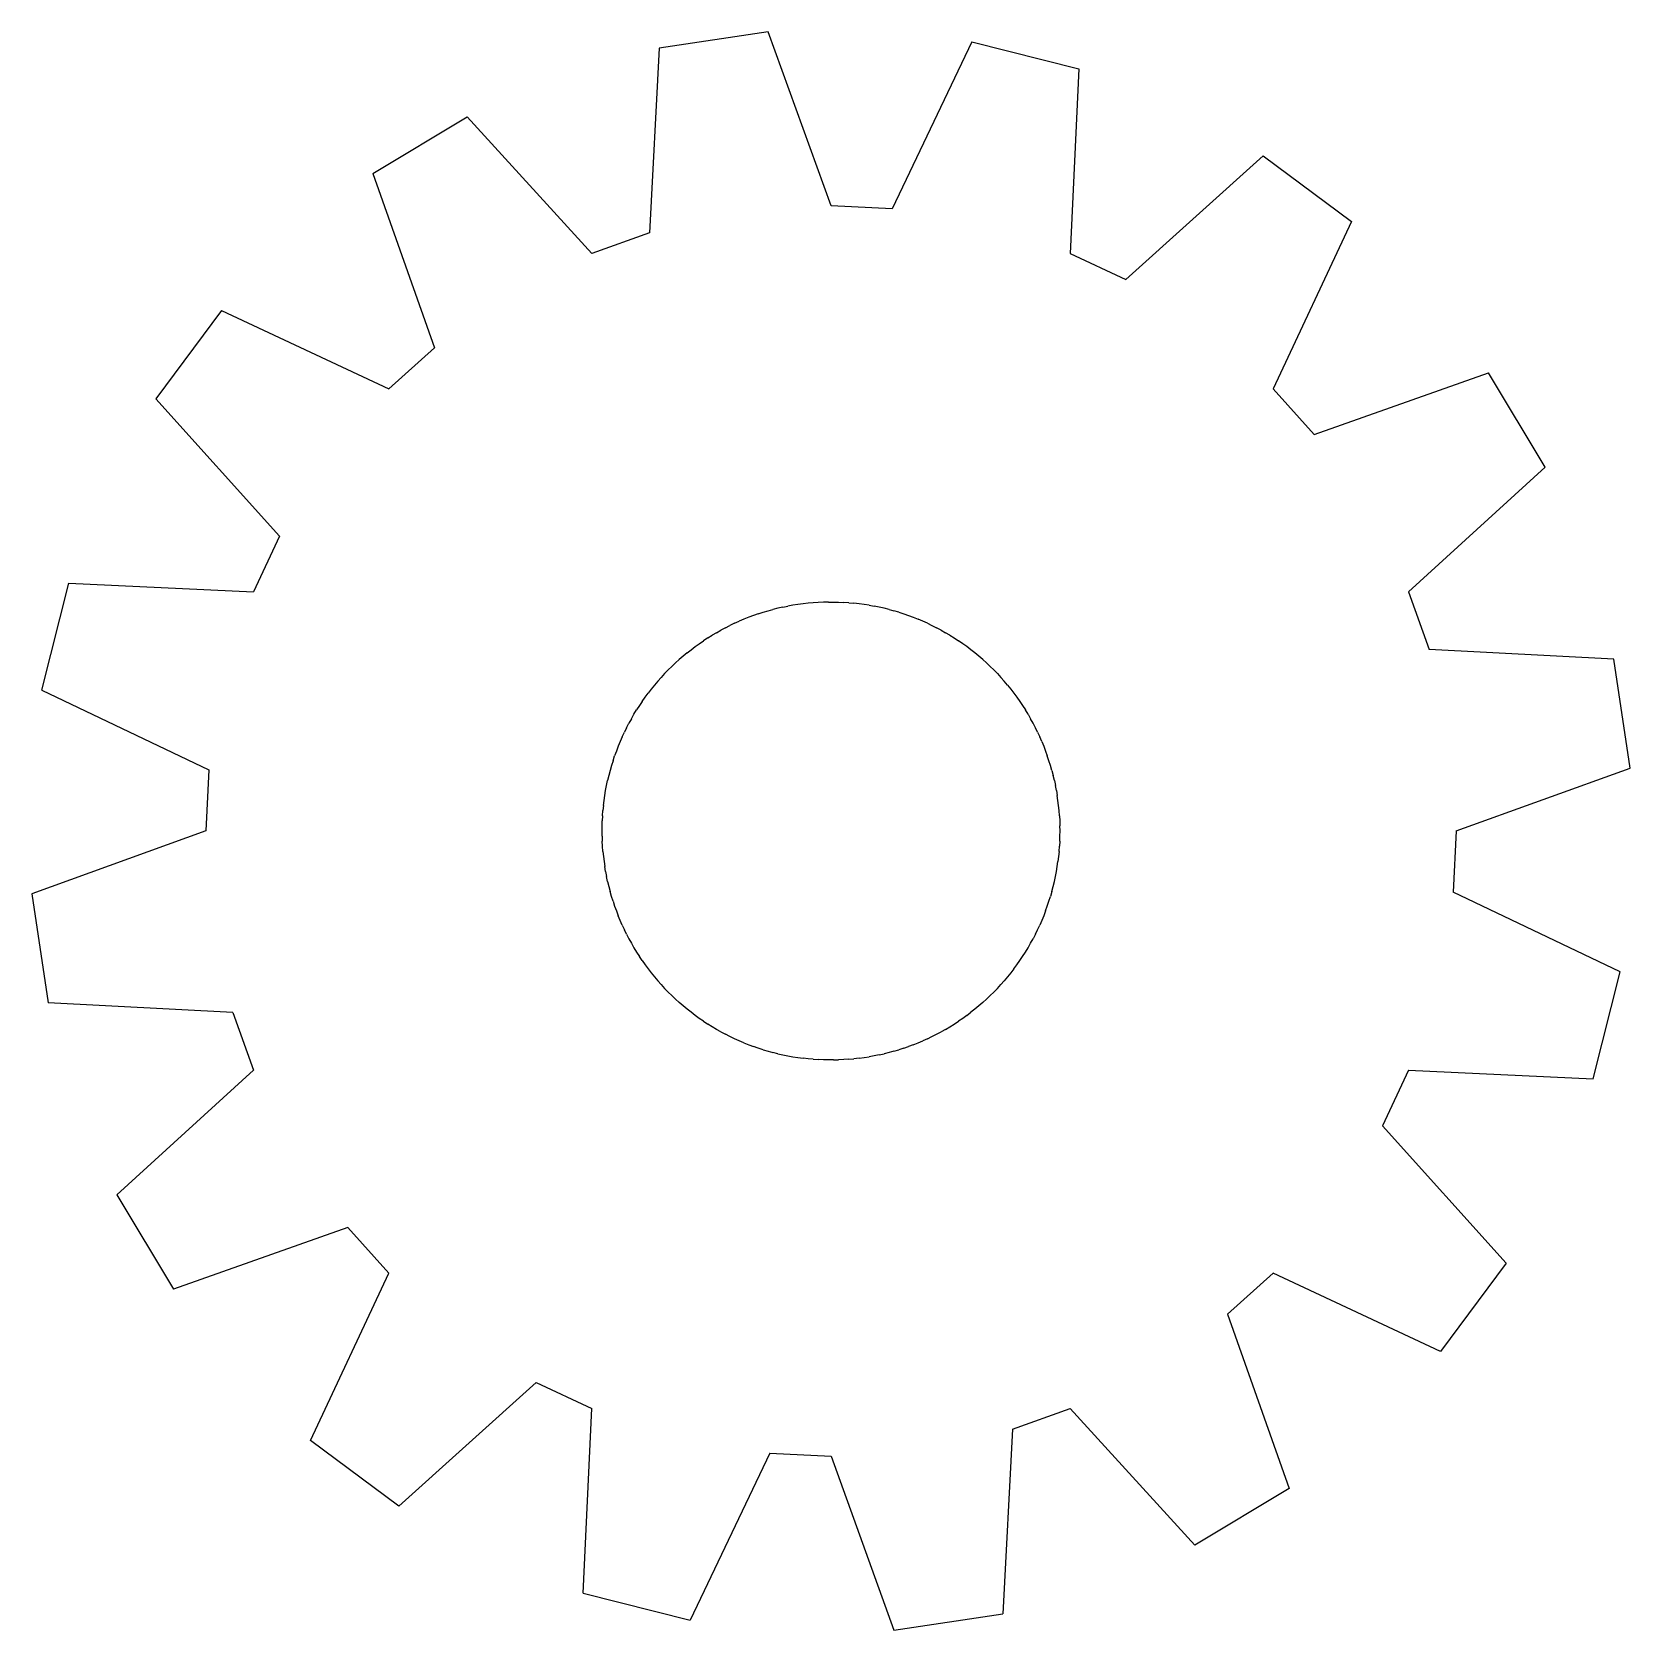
# Model space of a CAD drawing. Header units: centimetres. Extents: x 1 to 6.58, y 1 to 6.58.
import ezdxf

# ---------------------------------------------------------------- set-up
doc = ezdxf.new("R2010")
doc.units = ezdxf.units.CM
doc.layers.add('CUT', color=7, linetype='Continuous')

msp = doc.modelspace()

# ---------------------------------------------------------------- linework, layer by layer
at = {"layer": 'CUT'}
for p, q in [((3.5717, 6.5827), (3.1913, 6.5263)), ((3.7914, 5.9754), (3.5717, 6.5827)), ((4.2836, 6.5478), (4.0054, 5.9649)), ((4.2836, 6.5478), (4.6566, 6.4543)), ((3.1913, 6.5263), (3.1574, 5.8813)), ((4.6566, 6.4543), (4.6271, 5.8091)), ((2.1904, 6.0885), (2.5202, 6.2862)), ((2.9556, 5.8091), (2.5202, 6.2862)), ((5.301, 6.1496), (4.8209, 5.7175)), ((5.301, 6.1496), (5.6098, 5.9205)), ((2.1904, 6.0885), (2.4059, 5.4796)), ((4.0054, 5.9649), (3.7914, 5.9754)), ((5.6098, 5.9205), (5.3357, 5.3357)), ((3.1574, 5.8813), (2.9556, 5.8091)), ((4.6271, 5.8091), (4.8209, 5.7175)), ((1.6622, 5.6098), (1.4332, 5.301)), ((1.6622, 5.6098), (2.247, 5.3357)), ((2.4059, 5.4796), (2.247, 5.3357)), ((5.4796, 5.1769), (6.0885, 5.3924)), ((6.2862, 5.0625), (6.0885, 5.3924)), ((5.3357, 5.3357), (5.4796, 5.1769)), ((1.8653, 4.8209), (1.4332, 5.301)), ((6.2862, 5.0625), (5.8091, 4.6271)), ((1.8653, 4.8209), (1.7736, 4.6271)), ((1.035, 4.2836), (1.1284, 4.6566)), ((1.1284, 4.6566), (1.7736, 4.6271)), ((3.6583, 4.5802), (3.6408, 4.5771)), ((3.6759, 4.583), (3.6583, 4.5802)), ((3.6936, 4.5854), (3.6759, 4.583)), ((3.7113, 4.5874), (3.6936, 4.5854)), ((3.729, 4.5889), (3.7113, 4.5874)), ((3.7468, 4.5901), (3.729, 4.5889)), ((3.7646, 4.5909), (3.7468, 4.5901)), ((3.7825, 4.5913), (3.7646, 4.5909)), ((3.7825, 4.5913), (3.8003, 4.5913)), ((3.8003, 4.5913), (3.8181, 4.5909)), ((3.8181, 4.5909), (3.8359, 4.5901)), ((3.8537, 4.5889), (3.8359, 4.5901)), ((3.8537, 4.5889), (3.8714, 4.5874)), ((3.8892, 4.5854), (3.8714, 4.5874)), ((3.9068, 4.583), (3.8892, 4.5854)), ((3.9244, 4.5802), (3.9068, 4.583)), ((3.9244, 4.5802), (3.942, 4.5771)), ((5.8091, 4.6271), (5.8813, 4.4254)), ((3.4546, 4.517), (3.4709, 4.5244)), ((3.4873, 4.5313), (3.4709, 4.5244)), ((3.5038, 4.5379), (3.4873, 4.5313)), ((3.5205, 4.5441), (3.5038, 4.5379)), ((3.5374, 4.55), (3.5205, 4.5441)), ((3.5374, 4.55), (3.5543, 4.5555)), ((3.5543, 4.5555), (3.5714, 4.5605)), ((3.5714, 4.5605), (3.5886, 4.5653)), ((3.6059, 4.5696), (3.5886, 4.5653)), ((3.6233, 4.5735), (3.6059, 4.5696)), ((3.6233, 4.5735), (3.6408, 4.5771)), ((3.9594, 4.5735), (3.942, 4.5771)), ((3.9768, 4.5696), (3.9594, 4.5735)), ((3.9941, 4.5653), (3.9768, 4.5696)), ((3.9941, 4.5653), (4.0113, 4.5605)), ((4.0284, 4.5555), (4.0113, 4.5605)), ((4.0284, 4.5555), (4.0454, 4.55)), ((4.0454, 4.55), (4.0622, 4.5441)), ((4.0622, 4.5441), (4.0789, 4.5379)), ((4.0789, 4.5379), (4.0955, 4.5313)), ((4.1119, 4.5244), (4.0955, 4.5313)), ((4.1281, 4.517), (4.1119, 4.5244)), ((3.3609, 4.4657), (3.376, 4.4751)), ((3.3914, 4.4842), (3.376, 4.4751)), ((3.3914, 4.4842), (3.4069, 4.4929)), ((3.4226, 4.5013), (3.4069, 4.4929)), ((3.4226, 4.5013), (3.4385, 4.5094)), ((3.4546, 4.517), (3.4385, 4.5094)), ((4.1281, 4.517), (4.1442, 4.5094)), ((4.1442, 4.5094), (4.1601, 4.5013)), ((4.1758, 4.4929), (4.1601, 4.5013)), ((4.1758, 4.4929), (4.1914, 4.4842)), ((4.2067, 4.4751), (4.1914, 4.4842)), ((4.2067, 4.4751), (4.2218, 4.4657)), ((3.2886, 4.4136), (3.2749, 4.4023)), ((3.2886, 4.4136), (3.3026, 4.4247)), ((3.3026, 4.4247), (3.3168, 4.4354)), ((3.3168, 4.4354), (3.3313, 4.4458)), ((3.3313, 4.4458), (3.346, 4.4559)), ((3.3609, 4.4657), (3.346, 4.4559)), ((4.2218, 4.4657), (4.2368, 4.4559)), ((4.2514, 4.4458), (4.2368, 4.4559)), ((4.2659, 4.4354), (4.2514, 4.4458)), ((4.2801, 4.4247), (4.2659, 4.4354)), ((4.2941, 4.4136), (4.2801, 4.4247)), ((4.3079, 4.4023), (4.2941, 4.4136)), ((6.5263, 4.3914), (5.8813, 4.4254)), ((3.2352, 4.3664), (3.2225, 4.3539)), ((3.2352, 4.3664), (3.2482, 4.3787)), ((3.2614, 4.3906), (3.2482, 4.3787)), ((3.2749, 4.4023), (3.2614, 4.3906)), ((4.3214, 4.3906), (4.3079, 4.4023)), ((4.3214, 4.3906), (4.3346, 4.3787)), ((4.3346, 4.3787), (4.3475, 4.3664)), ((4.3475, 4.3664), (4.3602, 4.3539)), ((6.5827, 4.0111), (6.5263, 4.3914)), ((3.1747, 4.301), (3.1635, 4.2872)), ((3.1862, 4.3146), (3.1747, 4.301)), ((3.198, 4.328), (3.1862, 4.3146)), ((3.2101, 4.3411), (3.198, 4.328)), ((3.2101, 4.3411), (3.2225, 4.3539)), ((4.3726, 4.3411), (4.3602, 4.3539)), ((4.3726, 4.3411), (4.3847, 4.328)), ((4.3965, 4.3146), (4.3847, 4.328)), ((4.408, 4.301), (4.3965, 4.3146)), ((4.408, 4.301), (4.4192, 4.2872)), ((1.035, 4.2836), (1.6179, 4.0054)), ((3.1318, 4.2441), (3.1219, 4.2293)), ((3.1318, 4.2441), (3.1421, 4.2587)), ((3.1421, 4.2587), (3.1526, 4.2731)), ((3.1635, 4.2872), (3.1526, 4.2731)), ((4.4192, 4.2872), (4.4301, 4.2731)), ((4.4301, 4.2731), (4.4407, 4.2587)), ((4.4407, 4.2587), (4.4509, 4.2441)), ((4.4509, 4.2441), (4.4608, 4.2293)), ((3.0941, 4.1836), (3.103, 4.1991)), ((3.103, 4.1991), (3.1123, 4.2143)), ((3.1219, 4.2293), (3.1123, 4.2143)), ((4.4608, 4.2293), (4.4704, 4.2143)), ((4.4797, 4.1991), (4.4704, 4.2143)), ((4.4797, 4.1991), (4.4886, 4.1836)), ((3.062, 4.12), (3.0695, 4.1362)), ((3.0774, 4.1522), (3.0695, 4.1362)), ((3.0774, 4.1522), (3.0856, 4.168)), ((3.0941, 4.1836), (3.0856, 4.168)), ((4.4972, 4.168), (4.4886, 4.1836)), ((4.5054, 4.1522), (4.4972, 4.168)), ((4.5132, 4.1362), (4.5054, 4.1522)), ((4.5132, 4.1362), (4.5207, 4.12)), ((3.0481, 4.0872), (3.0417, 4.0706)), ((3.0548, 4.1037), (3.0481, 4.0872)), ((3.062, 4.12), (3.0548, 4.1037)), ((4.5279, 4.1037), (4.5207, 4.12)), ((4.5279, 4.1037), (4.5347, 4.0872)), ((4.5347, 4.0872), (4.5411, 4.0706)), ((3.0247, 4.0199), (3.0198, 4.0027)), ((3.03, 4.0369), (3.0247, 4.0199)), ((3.03, 4.0369), (3.0356, 4.0538)), ((3.0417, 4.0706), (3.0356, 4.0538)), ((4.5411, 4.0706), (4.5471, 4.0538)), ((4.5528, 4.0369), (4.5471, 4.0538)), ((4.558, 4.0199), (4.5528, 4.0369)), ((4.5629, 4.0027), (4.558, 4.0199)), ((1.6179, 4.0054), (1.6074, 3.7914)), ((3.0074, 3.9507), (3.0111, 3.9681)), ((3.0153, 3.9855), (3.0111, 3.9681)), ((3.0198, 4.0027), (3.0153, 3.9855)), ((4.5629, 4.0027), (4.5675, 3.9855)), ((4.5716, 3.9681), (4.5675, 3.9855)), ((4.5716, 3.9681), (4.5753, 3.9507)), ((5.9754, 3.7914), (6.5827, 4.0111)), ((2.9985, 3.898), (3.0011, 3.9156)), ((3.0011, 3.9156), (3.004, 3.9332)), ((3.004, 3.9332), (3.0074, 3.9507)), ((4.5787, 3.9332), (4.5753, 3.9507)), ((4.5787, 3.9332), (4.5817, 3.9156)), ((4.5842, 3.898), (4.5817, 3.9156)), ((2.9932, 3.8448), (2.9945, 3.8626)), ((2.9963, 3.8803), (2.9945, 3.8626)), ((2.9963, 3.8803), (2.9985, 3.898)), ((4.5864, 3.8803), (4.5842, 3.898)), ((4.5882, 3.8626), (4.5864, 3.8803)), ((4.5896, 3.8448), (4.5882, 3.8626)), ((2.9914, 3.7914), (2.9916, 3.8092)), ((2.9916, 3.8092), (2.9922, 3.827)), ((2.9932, 3.8448), (2.9922, 3.827)), ((4.5896, 3.8448), (4.5906, 3.827)), ((4.5906, 3.827), (4.5912, 3.8092)), ((4.5914, 3.7914), (4.5912, 3.8092)), ((1.6074, 3.7914), (1, 3.5717)), ((2.9916, 3.7735), (2.9914, 3.7914)), ((2.9916, 3.7735), (2.9922, 3.7557)), ((2.9932, 3.7379), (2.9922, 3.7557)), ((4.5906, 3.7557), (4.5896, 3.7379)), ((4.5906, 3.7557), (4.5912, 3.7735)), ((4.5912, 3.7735), (4.5914, 3.7914)), ((5.9754, 3.7914), (5.9649, 3.5773)), ((2.9945, 3.7202), (2.9932, 3.7379)), ((2.9945, 3.7202), (2.9963, 3.7024)), ((2.9963, 3.7024), (2.9985, 3.6847)), ((2.9985, 3.6847), (3.0011, 3.6671)), ((4.5817, 3.6671), (4.5842, 3.6847)), ((4.5864, 3.7024), (4.5842, 3.6847)), ((4.5882, 3.7202), (4.5864, 3.7024)), ((4.5882, 3.7202), (4.5896, 3.7379)), ((3.004, 3.6495), (3.0011, 3.6671)), ((3.004, 3.6495), (3.0074, 3.632)), ((3.0111, 3.6146), (3.0074, 3.632)), ((4.5716, 3.6146), (4.5753, 3.632)), ((4.5753, 3.632), (4.5787, 3.6495)), ((4.5787, 3.6495), (4.5817, 3.6671)), ((3.0111, 3.6146), (3.0153, 3.5973)), ((3.0153, 3.5973), (3.0198, 3.58)), ((3.0247, 3.5629), (3.0198, 3.58)), ((4.5629, 3.58), (4.558, 3.5629)), ((4.5629, 3.58), (4.5675, 3.5973)), ((4.5675, 3.5973), (4.5716, 3.6146)), ((6.5478, 3.2991), (5.9649, 3.5773)), ((1, 3.5717), (1.0564, 3.1913)), ((3.03, 3.5459), (3.0247, 3.5629)), ((3.03, 3.5459), (3.0356, 3.5289)), ((3.0356, 3.5289), (3.0417, 3.5122)), ((4.5411, 3.5122), (4.5471, 3.5289)), ((4.5471, 3.5289), (4.5528, 3.5459)), ((4.5528, 3.5459), (4.558, 3.5629)), ((3.0417, 3.5122), (3.0481, 3.4955)), ((3.0548, 3.4791), (3.0481, 3.4955)), ((3.062, 3.4627), (3.0548, 3.4791)), ((3.062, 3.4627), (3.0695, 3.4466)), ((4.5132, 3.4466), (4.5207, 3.4627)), ((4.5279, 3.4791), (4.5207, 3.4627)), ((4.5347, 3.4955), (4.5279, 3.4791)), ((4.5411, 3.5122), (4.5347, 3.4955)), ((3.0774, 3.4306), (3.0695, 3.4466)), ((3.0774, 3.4306), (3.0856, 3.4147)), ((3.0856, 3.4147), (3.0941, 3.3991)), ((4.4886, 3.3991), (4.4972, 3.4147)), ((4.5054, 3.4306), (4.4972, 3.4147)), ((4.5054, 3.4306), (4.5132, 3.4466)), ((3.0941, 3.3991), (3.103, 3.3837)), ((3.103, 3.3837), (3.1123, 3.3684)), ((3.1123, 3.3684), (3.1219, 3.3534)), ((3.1318, 3.3386), (3.1219, 3.3534)), ((4.4509, 3.3386), (4.4608, 3.3534)), ((4.4608, 3.3534), (4.4704, 3.3684)), ((4.4704, 3.3684), (4.4797, 3.3837)), ((4.4797, 3.3837), (4.4886, 3.3991)), ((3.1318, 3.3386), (3.1421, 3.324)), ((3.1421, 3.324), (3.1526, 3.3097)), ((3.1526, 3.3097), (3.1635, 3.2956)), ((3.1635, 3.2956), (3.1747, 3.2817)), ((4.4192, 3.2956), (4.408, 3.2817)), ((4.4301, 3.3097), (4.4192, 3.2956)), ((4.4301, 3.3097), (4.4407, 3.324)), ((4.4407, 3.324), (4.4509, 3.3386)), ((6.4543, 2.9261), (6.5478, 3.2991)), ((3.1747, 3.2817), (3.1862, 3.2681)), ((3.198, 3.2547), (3.1862, 3.2681)), ((3.198, 3.2547), (3.2101, 3.2417)), ((3.2101, 3.2417), (3.2225, 3.2288)), ((4.3726, 3.2417), (4.3602, 3.2288)), ((4.3726, 3.2417), (4.3847, 3.2547)), ((4.3965, 3.2681), (4.3847, 3.2547)), ((4.408, 3.2817), (4.3965, 3.2681)), ((1.7014, 3.1574), (1.0564, 3.1913)), ((3.2225, 3.2288), (3.2352, 3.2163)), ((3.2482, 3.2041), (3.2352, 3.2163)), ((3.2614, 3.1921), (3.2482, 3.2041)), ((3.2749, 3.1804), (3.2614, 3.1921)), ((4.3214, 3.1921), (4.3079, 3.1804)), ((4.3346, 3.2041), (4.3214, 3.1921)), ((4.3475, 3.2163), (4.3346, 3.2041)), ((4.3602, 3.2288), (4.3475, 3.2163)), ((1.7014, 3.1574), (1.7736, 2.9556)), ((3.2886, 3.1691), (3.2749, 3.1804)), ((3.3026, 3.158), (3.2886, 3.1691)), ((3.3168, 3.1473), (3.3026, 3.158)), ((3.3313, 3.1369), (3.3168, 3.1473)), ((3.346, 3.1268), (3.3313, 3.1369)), ((3.346, 3.1268), (3.3609, 3.1171)), ((4.2218, 3.1171), (4.2368, 3.1268)), ((4.2514, 3.1369), (4.2368, 3.1268)), ((4.2659, 3.1473), (4.2514, 3.1369)), ((4.2659, 3.1473), (4.2801, 3.158)), ((4.2941, 3.1691), (4.2801, 3.158)), ((4.3079, 3.1804), (4.2941, 3.1691)), ((3.376, 3.1076), (3.3609, 3.1171)), ((3.3914, 3.0985), (3.376, 3.1076)), ((3.4069, 3.0898), (3.3914, 3.0985)), ((3.4069, 3.0898), (3.4226, 3.0814)), ((3.4385, 3.0734), (3.4226, 3.0814)), ((3.4546, 3.0657), (3.4385, 3.0734)), ((4.1281, 3.0657), (4.1442, 3.0734)), ((4.1442, 3.0734), (4.1601, 3.0814)), ((4.1601, 3.0814), (4.1758, 3.0898)), ((4.1914, 3.0985), (4.1758, 3.0898)), ((4.1914, 3.0985), (4.2067, 3.1076)), ((4.2067, 3.1076), (4.2218, 3.1171)), ((3.4709, 3.0584), (3.4546, 3.0657)), ((3.4873, 3.0514), (3.4709, 3.0584)), ((3.4873, 3.0514), (3.5038, 3.0448)), ((3.5038, 3.0448), (3.5205, 3.0386)), ((3.5374, 3.0328), (3.5205, 3.0386)), ((3.5543, 3.0273), (3.5374, 3.0328)), ((3.5543, 3.0273), (3.5714, 3.0222)), ((3.5714, 3.0222), (3.5886, 3.0175)), ((3.6059, 3.0132), (3.5886, 3.0175)), ((3.9941, 3.0175), (3.9768, 3.0132)), ((4.0113, 3.0222), (3.9941, 3.0175)), ((4.0113, 3.0222), (4.0284, 3.0273)), ((4.0454, 3.0328), (4.0284, 3.0273)), ((4.0454, 3.0328), (4.0622, 3.0386)), ((4.0789, 3.0448), (4.0622, 3.0386)), ((4.0789, 3.0448), (4.0955, 3.0514)), ((4.0955, 3.0514), (4.1119, 3.0584)), ((4.1281, 3.0657), (4.1119, 3.0584)), ((3.6059, 3.0132), (3.6233, 3.0092)), ((3.6233, 3.0092), (3.6408, 3.0057)), ((3.6408, 3.0057), (3.6583, 3.0025)), ((3.6583, 3.0025), (3.6759, 2.9997)), ((3.6759, 2.9997), (3.6936, 2.9974)), ((3.7113, 2.9954), (3.6936, 2.9974)), ((3.729, 2.9938), (3.7113, 2.9954)), ((3.729, 2.9938), (3.7468, 2.9926)), ((3.7646, 2.9918), (3.7468, 2.9926)), ((3.7825, 2.9914), (3.7646, 2.9918)), ((3.8003, 2.9914), (3.7825, 2.9914)), ((3.8003, 2.9914), (3.8181, 2.9918)), ((3.8359, 2.9926), (3.8181, 2.9918)), ((3.8537, 2.9938), (3.8359, 2.9926)), ((3.8537, 2.9938), (3.8714, 2.9954)), ((3.8892, 2.9974), (3.8714, 2.9954)), ((3.8892, 2.9974), (3.9068, 2.9997)), ((3.9068, 2.9997), (3.9244, 3.0025)), ((3.942, 3.0057), (3.9244, 3.0025)), ((3.9594, 3.0092), (3.942, 3.0057)), ((3.9594, 3.0092), (3.9768, 3.0132)), ((1.2966, 2.5202), (1.7736, 2.9556)), ((5.8091, 2.9556), (5.7175, 2.7618)), ((5.8091, 2.9556), (6.4543, 2.9261)), ((6.1496, 2.2818), (5.7175, 2.7618)), ((1.2966, 2.5202), (1.4942, 2.1904)), ((2.1031, 2.4059), (1.4942, 2.1904)), ((2.247, 2.247), (2.1031, 2.4059)), ((1.9729, 1.6622), (2.247, 2.247)), ((5.3357, 2.247), (5.1769, 2.1031)), ((5.9205, 1.9729), (5.3357, 2.247)), ((6.1496, 2.2818), (5.9205, 1.9729)), ((5.1769, 2.1031), (5.3924, 1.4942)), ((2.2818, 1.4332), (2.7618, 1.8653)), ((2.7618, 1.8653), (2.9556, 1.7736)), ((2.9261, 1.1284), (2.9556, 1.7736)), ((4.4254, 1.7014), (4.6271, 1.7736)), ((4.6271, 1.7736), (5.0625, 1.2966)), ((4.4254, 1.7014), (4.3914, 1.0564)), ((2.2818, 1.4332), (1.9729, 1.6622)), ((3.5773, 1.6179), (3.2991, 1.035)), ((3.5773, 1.6179), (3.7914, 1.6074)), ((3.7914, 1.6074), (4.0111, 1)), ((5.3924, 1.4942), (5.0625, 1.2966)), ((2.9261, 1.1284), (3.2991, 1.035)), ((4.0111, 1), (4.3914, 1.0564))]:
    msp.add_line(p, q, dxfattribs=at)

doc.saveas('drawing.dxf')
